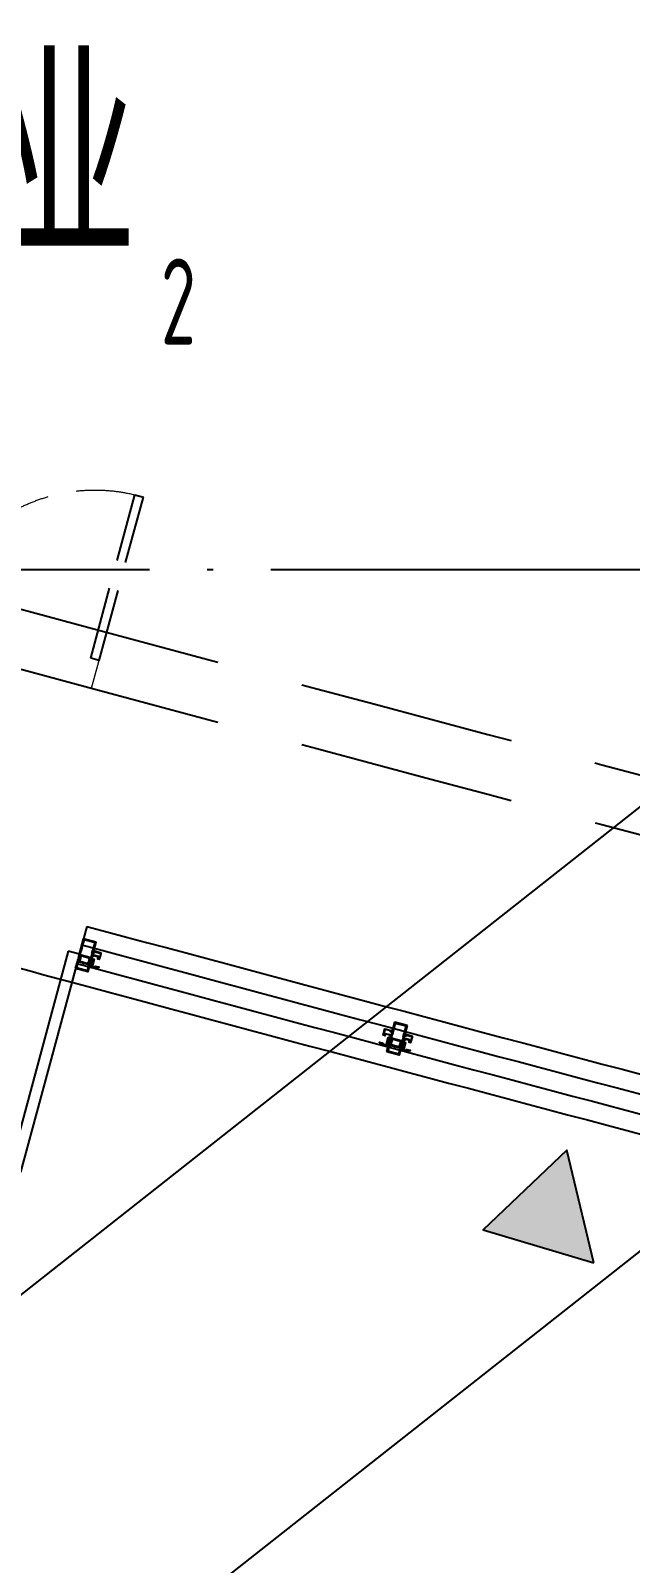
# Model space of a CAD drawing. Header units: inches. Extents: x 0 to 1813292486, y 0 to 3473589894.
# Drawn here: x 600458913 to 600460988, y 3473217081 to 3473222381 of the extents above; entities that cross this region are included whole.
import ezdxf

# ---------------------------------------------------------------- set-up
doc = ezdxf.new("R2010")
doc.units = ezdxf.units.IN
doc.header["$LTSCALE"] = 1000
doc.header["$MEASUREMENT"] = 0
doc.linetypes.add('AX-MALL-GIRD-200$0$DOTE', pattern=[2.42, 2, -0.2, 0.02, -0.2])
doc.linetypes.add('AX-MALL-WALL-P02-QT$0$DASH', pattern=[0.35, 0.25, -0.1])
for name, color, linetype in [('A-Anno-Note', 241, 'Continuous'), ('AX-MALL-DIM-P02$0$A-Detl-Thin', 131, 'Continuous'), ('AX-MALL-GIRD-200$0$A-Grid', 222, 'AX-MALL-GIRD-200$0$DOTE'), ('AX-MALL-P02-200$0$A-Anno-Note', 241, 'Continuous'), ('AX-MALL-WALL-P02$0$A-Anno-Note', 241, 'Continuous'), ('AX-MALL-WALL-P02-QT$0$A-Anno-Dims', 3, 'Continuous'), ('AX-MALL-WALL-P02-QT$0$A-Anno-Note', 241, 'Continuous'), ('AX-MALL-WALL-P02-QT$0$A-Curt', 151, 'Continuous'), ('AX-MALL-WALL-P02-QT$0$A-Detl-Fine', 152, 'Continuous'), ('AX-MALL-WALL-P02-QT$0$A-Detl-Patt', 8, 'Continuous'), ('AX-MALL-WALL-P02-QT$0$A-Detl-Thin', 131, 'Continuous'), ('AX-MALL-WALL-P02-QT$0$A-Hdrl', 31, 'Continuous'), ('AX-MALL-WALL-P02-QT$0$A-Wind', 4, 'Continuous'), ('AX-MALL-WALL-P02-QT$0$GASKET', 2, 'Continuous'), ('AX-MALL-WALL-P02-QT$0$STSF', 2, 'Continuous'), ('AX-MALL-WORD-P02$0$A-Anno-Note', 241, 'Continuous'), ('AX-MALL-WORD-P02$0$A-Spac-Iden', 231, 'Continuous'), ('AX-MALL-ZTKD-P02$0$A-Anno-Note', 241, 'Continuous')]:
    doc.layers.add(name, color=color, linetype=linetype)
doc.layers.add('AX-MALL-WALL-P02-QT$0$AM_SUPPR', color=6, linetype='Continuous', lineweight=30)
doc.layers.add('AX-MALL-WALL-P02-QT$0$M-AUX-TO-ARCH', color=1, linetype='Continuous', plot=False)
doc.styles.add('AX-MALL-WORD-P02$0$_TCH_SPACE', font='gbenor.shx', dxfattribs={"bigfont": 'gbcbig.shx'})
doc.styles.add('AX-MALL-WORD-P02$0$STANDARD', font='gbenor.shx', dxfattribs={"bigfont": 'gbcbig.shx'})

# ---------------------------------------------------------------- blocks, each defined once
blk = doc.blocks.new('AX-MALL-WORD-P02')
at = {"layer": 'AX-MALL-WORD-P02$0$A-Anno-Note', "style": 'AX-MALL-WORD-P02$0$STANDARD'}
blk.add_text('销售商业', height=675.18, rotation=339.5682, dxfattribs=at).set_placement((600271625.6, 3473123588.8))
at = {"layer": 'AX-MALL-WORD-P02$0$A-Spac-Iden', "style": 'AX-MALL-WORD-P02$0$_TCH_SPACE', "width": 0.7}
blk.add_text('2', height=297.5, rotation=339.5682, dxfattribs=at).set_placement((600273421.9, 3473122600.1))
blk = doc.blocks.new('AX-MALL-GIRD-200')
at = {"layer": 'AX-MALL-GIRD-200$0$A-Grid'}
blk.add_line((600221348.7, 3473141169.5), (600579244.7, 3473007842.7), dxfattribs=at)
blk = doc.blocks.new('AX-MALL-WALL-P02-QT$0$tj')
at = {"layer": 'AX-MALL-WALL-P02-QT$0$A-Detl-Patt'}
h = blk.add_hatch(dxfattribs=at)
h.set_pattern_fill('STEEL', color=256, scale=100, angle=50.4318)
h.set_pattern_definition([(75, (-14278.2, 156289.83), (-153.340725, 41.08752), []), (75, (-14317.88, 156358.57), (-153.340725, 41.08752), [])])
edge = h.paths.add_edge_path()
edge.add_line((88101.3, 47666.6), (87883.9, 47459.8))
edge.add_line((87883.9, 47459.8), (91571.5, 43584.6))
edge.add_arc((262949.4, 558937.7), 543101.4, 251.605736, 260.028867)
edge.add_arc((172180.8, -2862.1), 27100, 64.71287, 96.9316, ccw=False)
edge.add_arc((262949, 558936.3), 543100, 261.615511, 271.725148)
edge.add_line((279299, 16082.5), (279299, 16382.7))
edge.add_arc((262949, 558936.3), 542800, 261.620204, 271.726101, ccw=False)
edge.add_arc((172180.8, -2862.1), 27400, 64.80632, 96.83816)
edge.add_arc((262949.4, 558937.7), 542801.4, 251.613639, 260.024173, ccw=False)
edge.add_line((91737.3, 43845.7), (88101.3, 47666.6))
at = {"layer": 'AX-MALL-WALL-P02-QT$0$A-Detl-Fine'}
blk.add_arc((262949.4, 558937.7), 543901.4, 251.503546, 255.290454, dxfattribs=at)
at = {"layer": 'AX-MALL-WALL-P02-QT$0$A-Detl-Patt'}
blk.add_lwpolyline([(88103, 47737.3), (87813.2, 47461.6), (91543.9, 43541.1, 0.036779), (168908.9, 23989.2, -0.141654), (183742.1, 21592.7, 0.044166), (279349, 16034), (279349, 16434.2, -0.044144), (183859, 21979.8, 0.140545), (168919.8, 24393.5, -0.036705), (91764.9, 43889.2), (88103, 47737.3)], format="xyb", dxfattribs=at)
blk.add_lwpolyline([(88101.3, 47666.6), (87883.9, 47459.8), (91571.5, 43584.6, 0.036769), (168910.3, 24039.8, -0.141514), (183756.7, 21641.1, 0.04414), (279299, 16082.5), (279299, 16382.7, -0.044124), (183844.5, 21931.4, 0.140683), (168918.5, 24342.9, -0.036714), (91737.3, 43845.7)], format="xyb", close=True, dxfattribs=at)
at = {"layer": 'AX-MALL-WALL-P02-QT$0$A-Detl-Patt', "linetype": 'AX-MALL-WALL-P02-QT$0$DASH'}
blk.add_arc((262949.4, 558937.7), 543701.4, 251.503421, 255.290454, dxfattribs=at)
at = {"layer": 'AX-MALL-WALL-P02-QT$0$A-Detl-Thin'}
blk.add_arc((262949.4, 558937.7), 543301.4, 251.503162, 255.290454, dxfattribs=at)
at = {"layer": 'AX-MALL-WALL-P02-QT$0$A-Hdrl', "ltscale": 6}
for radius, start in [(543501.4, 251.503287), (543601.4, 251.503354)]:
    blk.add_arc((262949.4, 558937.7), radius, start, 255.290454, dxfattribs=at)
blk = doc.blocks.new('AX-MALL-WALL-P02-QT$0$1')
at = {"layer": 'AX-MALL-WALL-P02-QT$0$A-Detl-Patt', "linetype": 'AX-MALL-WALL-P02-QT$0$DASH', "extrusion": (0, 0, -1)}
for p, q in [((108521.7, -109072.2), (108772.2, -108543.5)), ((108548.8, -109085), (108799.3, -108556.4)), ((108799.3, -108556.4), (108772.2, -108543.5)), ((109579.1, -109573.1), (109829.5, -109044.4)), ((109606.2, -109585.9), (109856.6, -109057.2)), ((109829.5, -109044.4), (109856.6, -109057.2)), ((108521.7, -109072.2), (108548.8, -109085)), ((109606.2, -109585.9), (109579.1, -109573.1))]:
    blk.add_line(p, q, dxfattribs=at)
at = {"layer": 'AX-MALL-WALL-P02-QT$0$A-Detl-Patt', "linetype": 'AX-MALL-WALL-P02-QT$0$DASH', "lineweight": 13, "extrusion": (0, 0, -1)}
blk.add_lwpolyline([(-108799.2, -108556.5, 0.406722), (-109064, -109329.1, 0.406722), (-109829.4, -109044.6)], format="xyb", dxfattribs=at)
at = {"layer": 'AX-MALL-WALL-P02-QT$0$A-Detl-Patt', "linetype": 'AX-MALL-WALL-P02-QT$0$DASH', "lineweight": 13}
blk.add_lwpolyline([(108478.9, -109162.6), (109563.4, -109676.3), (109649, -109495.5), (108564.5, -108981.8)], close=True, dxfattribs=at)
blk = doc.blocks.new('AX-MALL-WALL-P02-QT$0$xf')
at = {"layer": 'AX-MALL-WALL-P02-QT$0$A-Detl-Thin'}
h = blk.add_hatch(color=6, dxfattribs=at)
h.dxf.hatch_style = 1
h.paths.add_polyline_path([(97742.5, -73448.9), (97915.7, -73348.9), (97742.5, -73248.9)])
at = {"layer": 'AX-MALL-WALL-P02-QT$0$A-Detl-Thin', "color": 6}
blk.add_lwpolyline([(97742.5, -73448.9), (97915.7, -73348.9), (97742.5, -73248.9), (97742.5, -73448.9)], dxfattribs=at)
blk = doc.blocks.new('AX-MALL-WALL-P02-QT$0$A$C0A607B9E')
at = {"linetype": 'Continuous'}
h = blk.add_hatch(dxfattribs=at)
h.set_pattern_fill('ANSI37', color=1)
h.set_pattern_definition([(45, (-14339043.6352, -8955566.6047), (-1.12253201513, 1.12253201513), []), (135, (-14339043.6352, -8955566.6047), (-1.12253201513, -1.12253201513), [])])
edge = h.paths.add_edge_path()
edge.add_arc((-0.9, 1.2), 0.3, 90, 158.929)
edge.add_arc((-10.5, 4.9), 10, 296.683, 338.929, ccw=False)
edge.add_arc((-5.9, -4.3), 0.3, 116.683, 276.6693)
edge.add_arc((-6.9, 4.3), 9, 276.6693, 314.4305)
edge.add_arc((-0.4, -2.3), 0.3, 15.9653, 134.4305, ccw=False)
edge.add_line((-0.1, -2.2), (0.3, -3.7))
edge.add_arc((0.7, -3.6), 0.4, 195.9653, 344.0347)
edge.add_line((1.1, -3.7), (1.5, -2.2))
edge.add_arc((1.8, -2.3), 0.3, 15.9653, 164.0347, ccw=False)
edge.add_line((2.1, -2.2), (2.5, -3.7))
edge.add_arc((2.9, -3.6), 0.4, 195.9653, 344.0347)
edge.add_line((3.3, -3.7), (3.7, -2.2))
edge.add_arc((4, -2.3), 0.3, 15.9653, 164.0347, ccw=False)
edge.add_line((4.3, -2.2), (4.7, -3.7))
edge.add_arc((5.1, -3.6), 0.4, 195.9653, 344.0347)
edge.add_line((5.5, -3.7), (5.9, -2.2))
edge.add_arc((6.2, -2.3), 0.3, 15.9653, 164.0347, ccw=False)
edge.add_line((6.5, -2.2), (6.9, -3.7))
edge.add_arc((7.3, -3.6), 0.4, 195.9653, 360)
edge.add_line((7.7, -3.6), (7.7, -0.3))
edge.add_arc((7.4, -0.3), 0.3, 0, 90)
edge.add_line((7.4, 0), (0, 0))
edge.add_line((0, 0), (0, 1.5))
edge.add_line((0, 1.5), (-0.9, 1.5))
at = {"color": 1, "linetype": 'Continuous'}
blk.add_lwpolyline([(-0.9, 1.5, 0.310169), (-1.2, 1.3, -0.18645), (-6, -4, 0.838998), (-5.9, -4.6, 0.166272), (-0.6, -2.1, -0.568456), (-0.1, -2.2), (0.3, -3.7, 0.754029), (1.1, -3.7), (1.5, -2.2, -0.754029), (2.1, -2.2), (2.5, -3.7, 0.754029), (3.3, -3.7), (3.7, -2.2, -0.754029), (4.3, -2.2), (4.7, -3.7, 0.754029), (5.5, -3.7), (5.9, -2.2, -0.754029), (6.5, -2.2), (6.9, -3.7, 0.869553), (7.7, -3.6), (7.7, -0.3, 0.414214), (7.4, 0), (0, 0), (0, 1.5)], format="xyb", close=True, dxfattribs=at)
blk = doc.blocks.new('AX-MALL-WALL-P02-QT$0$尺寸分格点')
at = {"ltscale": 10}
h = blk.add_hatch(color=1, dxfattribs=at)
h.dxf.hatch_style = 1
edge = h.paths.add_edge_path()
edge.add_line((0, -1.5), (0, 0))
edge.add_line((0, 0), (-1.5, 0))
edge.add_arc((0, 0), 1.5, 180, 270)
edge = h.paths.add_edge_path()
edge.add_line((0, 1.5), (0, 0))
edge.add_line((0, 0), (1.5, 0))
edge.add_arc((0, 0), 1.5, 0, 90)
for p, q in [((-2.5, 0), (2.5, 0)), ((0, -2.5), (0, 2.5))]:
    blk.add_line(p, q)
blk.add_circle((0, 0), 1.5)
blk = doc.blocks.new('AX-MALL-WALL-P02-QT$0$定位点')
blk.add_blockref('AX-MALL-WALL-P02-QT$0$尺寸分格点', (0, 0))
blk = doc.blocks.new('AX-MALL-WALL-P02-QT$0$A$C40565891')
h = blk.add_hatch()
h.set_pattern_fill('NET', color=6, scale=0.5, angle=315)
h.set_pattern_definition([(225, (-8954763.8857, -14331520.9494), (-1.12253201513, 1.12253201513), []), (135, (-8954763.8857, -14331520.9494), (1.12253201513, 1.12253201513), [])])
edge = h.paths.add_edge_path()
edge.add_line((-2.9, -1), (-17.1, -1))
edge.add_arc((-17.1, -2), 1, 90, 120)
edge.add_line((-17.6, -1.1), (-19.3, -2.1))
edge.add_line((-19.3, -2.1), (-19.6, -2.1))
edge.add_arc((-19.6, -1.7), 0.4, 180, 270, ccw=False)
edge.add_line((-20, -1.7), (-20, 1.7))
edge.add_arc((-19.6, 1.7), 0.4, 90, 180, ccw=False)
edge.add_line((-19.6, 2.1), (-19.3, 2.1))
edge.add_line((-19.3, 2.1), (-17.6, 1.1))
edge.add_arc((-17.1, 2), 1, 240, 270)
edge.add_line((-17.1, 1), (-2.9, 1))
edge.add_arc((-2.9, 2), 1, 270, 300)
edge.add_line((-2.4, 1.1), (-0.7, 2.1))
edge.add_line((-0.7, 2.1), (-0.4, 2.1))
edge.add_arc((-0.4, 1.7), 0.4, 0, 90, ccw=False)
edge.add_line((0, 1.7), (0, -1.7))
edge.add_arc((-0.4, -1.7), 0.4, 270, 360, ccw=False)
edge.add_line((-0.4, -2.1), (-0.7, -2.1))
edge.add_line((-0.7, -2.1), (-2.4, -1.1))
edge.add_arc((-2.9, -2), 1, 60, 90)
at = {"layer": 'AX-MALL-WALL-P02-QT$0$STSF', "lineweight": 40}
blk.add_lwpolyline([(-2.9, -1), (-17.1, -1, 0.131652), (-17.6, -1.1), (-19.3, -2.1), (-19.6, -2.1, -0.414214), (-20, -1.7), (-20, 1.7, -0.414214), (-19.6, 2.1), (-19.3, 2.1), (-17.6, 1.1, 0.131652), (-17.1, 1), (-2.9, 1, 0.131652), (-2.4, 1.1), (-0.7, 2.1), (-0.4, 2.1, -0.414214), (0, 1.7), (0, -1.7, -0.414214), (-0.4, -2.1), (-0.7, -2.1), (-2.4, -1.1, 0.131652)], format="xyb", close=True, dxfattribs=at)
blk = doc.blocks.new('AX-MALL-WALL-P02-QT$0$A$C5DA96DE0')
at = {"layer": 'AX-MALL-WALL-P02-QT$0$AM_SUPPR', "color": 3}
for points in [[(-22, 105.2), (-22, 46.6, -0.414214), (-21.7, 46.3), (-21.7, 45.3, -0.414214), (-21.9, 45.1), (-22.1, 45.1, 0.315299), (-22.3, 45), (-22.9, 43.4, 0.548619), (-22.7, 43.1), (-20, 43.3, 0.176327), (-19.8, 43.4), (-19.5, 43.8, 0.57735), (-19.5, 44.1), (-19.7, 44.1, -0.310745), (-19.9, 44.3), (-20.2, 46.2), (-20.2, 46.3, -0.664495), (-19.4, 46.7, 0.196262), (-19.2, 46.6), (-15.8, 46.6, -0.414214), (-15.5, 46.3), (-15.5, 46), (-16.5, 44.3, 0.57968), (-16.4, 44.1), (-15.1, 44.1, 0.266079), (-14.2, 44.6), (-13.3, 46.1, -0.266079), (-12.5, 46.6), (-12.5, 46.6), (12.5, 46.6, -0.266079), (13.3, 46.1), (14.2, 44.6, 0.266079), (15.1, 44.1), (16.4, 44.1, 0.57968), (16.5, 44.3), (15.5, 46), (15.5, 46.3, -0.414214), (15.8, 46.6), (19.2, 46.6, 0.196262), (19.4, 46.7, -0.664495), (20.2, 46.3), (20.2, 46.2), (19.9, 44.3, -0.310745), (19.7, 44.1), (19.5, 44.1, 0.57735), (19.5, 43.8), (19.8, 43.4, 0.176327), (20, 43.3), (22.7, 43.1, 0.548619), (22.9, 43.4), (22.3, 45, 0.315299), (22.1, 45.1), (21.9, 45.1, -0.414214), (21.7, 45.3), (21.7, 46.3, -0.414214), (22, 46.6), (22, 73.9)], [(-12.5, 26.6), (-12.5, 26.6, -0.266079), (-13.3, 27.1), (-14.2, 28.6, 0.266079), (-15.1, 29.1), (-16.4, 29.1, 0.57968), (-16.5, 28.9), (-15.5, 27.2), (-15.5, 26.9, -0.414214), (-15.8, 26.6), (-19.2, 26.6, 0.196262), (-19.4, 26.5, -0.664495), (-20.2, 26.9), (-20.2, 27), (-19.9, 28.9, -0.310745), (-19.7, 29.1), (-19.5, 29.1, 0.57735), (-19.5, 29.4), (-19.8, 29.8, 0.176327), (-20, 29.9), (-22.7, 30.1, 0.548619), (-22.9, 29.8), (-22.3, 28.2, 0.315299), (-22.1, 28.1), (-21.9, 28.1, -0.414214), (-21.7, 27.9), (-21.7, 26.9, -0.414214), (-22, 26.6), (-22, 0), (22, 0), (22, 18)], [(22, 20), (22, 26.6, -0.414214), (21.7, 26.9), (21.7, 27.9, -0.414214), (21.9, 28.1), (22.1, 28.1, 0.315299), (22.3, 28.2), (22.9, 29.8, 0.548619), (22.7, 30.1), (20, 29.9, 0.176327), (19.8, 29.8), (19.5, 29.4, 0.57735), (19.5, 29.1), (19.7, 29.1, -0.310745), (19.9, 28.9), (20.2, 27), (20.2, 26.9, -0.664495), (19.4, 26.5, 0.196262), (19.2, 26.6), (15.8, 26.6, -0.414214), (15.5, 26.9), (15.5, 27.2), (16.5, 28.9, 0.57968), (16.4, 29.1), (15.1, 29.1, 0.266079), (14.2, 28.6), (13.3, 27.1, -0.266079), (12.5, 26.6), (-12.5, 26.6)]]:
    blk.add_lwpolyline(points, format="xyb", dxfattribs=at)
for points in [[(22, 73.9), (22, 73.9), (22, 105.2), (-22, 105.2)], [(-19.8, 103), (-19.8, 103), (-19.8, 74.7), (-19, 73.7), (-19, 68.7), (-19, 63.7), (-20, 62.7), (-20, 48.8), (20, 48.8), (20, 62.7), (19, 63.7), (19, 68.7), (19, 73.7), (19.8, 74.7), (19.8, 103), (-19.8, 103)], [(-19, 24.4), (-19, 16.6), (-19.8, 15.6), (-19.8, 2.2), (-19.8, 2.2), (19.8, 2.2), (19.8, 15.6), (19, 16.6), (19, 24.4), (-19, 24.4)], [(22, 20), (44, 20), (44, 20.4), (45, 20.1), (45, 20.4), (46, 20.1), (46, 20.4), (47, 20.1), (47, 20.4), (48, 20.1), (48, 20.4), (49, 20.4), (49, 18), (22, 18)]]:
    blk.add_lwpolyline(points, dxfattribs=at)
at = {"color": 6, "ltscale": 10, "xscale": -0.9999999999999999, "rotation": 90}
blk.add_blockref('AX-MALL-WALL-P02-QT$0$A$C40565891', (-17.7, 26.6), dxfattribs=at)
at = {"color": 6, "ltscale": 10, "rotation": 270}
blk.add_blockref('AX-MALL-WALL-P02-QT$0$A$C40565891', (17.7, 26.6), dxfattribs=at)
blk = doc.blocks.new('AX-MALL-WALL-P02-QT$0$A$C3D8E1D5A')
at = {"color": 3, "ltscale": 10}
blk.add_lwpolyline([(-25, -18.8), (-25, -17.5), (-23, -17.5), (-23, -15.5), (-7, -15.5), (-7, -22.5), (-5.3, -22.5, 0.414214), (-5, -22.2), (-5, -21.8, 0.414), (-5.3, -21.5), (-5.7, -21.5, -0.483847), (-6, -21.1), (-5.7, -19.9), (-1.3, -19.9), (-1, -21.1, -0.47418), (-1.3, -21.5), (-1.7, -21.5, 0.414), (-2, -21.8), (-2, -22.2, 0.414214), (-1.7, -22.5), (0, -22.5), (0, 0), (-22.9, 0), (-22.9, -1), (-22.4, -1), (-22.4, -3, -0.414214), (-22.9, -3.5), (-25, -3.5), (-25.5, -2.9, 0.498868), (-25.9, -2.9), (-27.4, -5, 0.819287), (-27, -5.5), (-25.5, -4.5), (-22.9, -4.5, 0.414214), (-21.4, -3), (-21.4, -1), (-3.2, -1, -0.414209), (-1, -3.2), (-1, -18.5), (-6, -18.5), (-6, -14.5), (-24, -14.5), (-24, -16.5), (-25, -16.5), (-27.2, -16.5, 0.658242), (-27.6, -17.3), (-25.9, -19.1, 0.682714), (-25, -18.8)], format="xyb", dxfattribs=at)
blk = doc.blocks.new('AX-MALL-WALL-P02-QT$0$A$C3EB17898')
at = {"color": 6}
for p, q in [((22, 23), (31.3, 1)), ((31.3, 23), (22, 1))]:
    blk.add_line(p, q, dxfattribs=at)
blk.add_lwpolyline([(22, 23), (31.3, 23), (31.3, 1), (22, 1)], close=True, dxfattribs=at)
at = {"color": 6, "ltscale": 10}
for name, p in [('AX-MALL-WALL-P02-QT$0$A$C5DA96DE0', (0, -23.7)), ('AX-MALL-WALL-P02-QT$0$A$C3D8E1D5A', (49.9, 50.2))]:
    blk.add_blockref(name, p, dxfattribs=at)
at = {"color": 6, "ltscale": 10, "rotation": 180}
blk.add_blockref('AX-MALL-WALL-P02-QT$0$A$C0A607B9E', (49, -3.3), dxfattribs=at)
at = {"layer": 'AX-MALL-WALL-P02-QT$0$GASKET', "extrusion": (0, 0, -1), "zscale": -1, "rotation": 270}
blk.add_blockref('AX-MALL-WALL-P02-QT$0$定位点', (0, 0), dxfattribs=at)
blk = doc.blocks.new('AX-MALL-WALL-P02-QT$0$A$C448B1DB9')
at = {"layer": 'AX-MALL-WALL-P02-QT$0$AM_SUPPR', "color": 3}
for points in [[(-12.5, 46.6), (12.5, 46.6, -0.266079), (13.3, 46.1), (14.2, 44.6, 0.266079), (15.1, 44.1), (16.4, 44.1, 0.57968), (16.5, 44.3), (15.5, 46), (15.5, 46.3, -0.414214), (15.8, 46.6), (19.2, 46.6, 0.196262), (19.4, 46.7, -0.664495), (20.2, 46.3), (20.2, 46.2), (19.9, 44.3, -0.310745), (19.7, 44.1), (19.5, 44.1, 0.57735), (19.5, 43.8), (19.8, 43.4, 0.176327), (20, 43.3), (22.7, 43.1, 0.548619), (22.9, 43.4), (22.3, 45, 0.315299), (22.1, 45.1), (21.9, 45.1, -0.414214), (21.7, 45.3), (21.7, 46.3, -0.414214), (22, 46.6), (22, 52.4), (27, 52.4), (27, 55.1), (25.9, 56.3, 0.668179), (25, 55.9), (25, 54.4), (22, 54.4), (22, 72.4), (25, 72.4), (25, 70.9, 0.668179), (25.9, 70.5), (27, 71.7), (27, 73.9), (22, 73.9), (22, 105.2), (-22, 105.2), (-22, 73.9), (-27, 73.9), (-27, 71.7), (-25.9, 70.5, 0.668179), (-25, 70.9), (-25, 72.4), (-22, 72.4), (-22, 54.4), (-25, 54.4), (-25, 55.9, 0.668179), (-25.9, 56.3), (-27, 55.1), (-27, 52.4), (-22, 52.4), (-22, 46.6, -0.414214), (-21.7, 46.3), (-21.7, 45.3, -0.414214), (-21.9, 45.1), (-22.1, 45.1, 0.315299), (-22.3, 45), (-22.9, 43.4, 0.548619), (-22.7, 43.1), (-20, 43.3, 0.176327), (-19.8, 43.4), (-19.5, 43.8, 0.57735), (-19.5, 44.1), (-19.7, 44.1, -0.310745), (-19.9, 44.3), (-20.2, 46.2), (-20.2, 46.3, -0.664495), (-19.4, 46.7, 0.196262), (-19.2, 46.6), (-15.8, 46.6, -0.414214), (-15.5, 46.3), (-15.5, 46), (-16.5, 44.3, 0.57968), (-16.4, 44.1), (-15.1, 44.1, 0.266079), (-14.2, 44.6), (-13.3, 46.1, -0.266079), (-12.5, 46.6), (-12.5, 46.6)], [(-12.5, 26.6), (-12.5, 26.6, -0.266079), (-13.3, 27.1), (-14.2, 28.6, 0.266079), (-15.1, 29.1), (-16.4, 29.1, 0.57968), (-16.5, 28.9), (-15.5, 27.2), (-15.5, 26.9, -0.414214), (-15.8, 26.6), (-19.2, 26.6, 0.196262), (-19.4, 26.5, -0.664495), (-20.2, 26.9), (-20.2, 27), (-19.9, 28.9, -0.310745), (-19.7, 29.1), (-19.5, 29.1, 0.57735), (-19.5, 29.4), (-19.8, 29.8, 0.176327), (-20, 29.9), (-22.7, 30.1, 0.548619), (-22.9, 29.8), (-22.3, 28.2, 0.315299), (-22.1, 28.1), (-21.9, 28.1, -0.414214), (-21.7, 27.9), (-21.7, 26.9, -0.414214), (-22, 26.6), (-22, 20), (-44, 20), (-44, 20.4), (-45, 20.1), (-45, 20.4), (-46, 20.1), (-46, 20.4), (-47, 20.1), (-47, 20.4), (-48, 20.1), (-48, 20.4), (-49, 20.4), (-49, 18), (-22, 18), (-22, 0), (22, 0), (22, 18), (49, 18), (49, 20.4), (48, 20.4), (48, 20.1), (47, 20.4), (47, 20.1), (46, 20.4), (46, 20.1), (45, 20.4), (45, 20.1), (44, 20.4), (44, 20), (22, 20), (22, 26.6, -0.414214), (21.7, 26.9), (21.7, 27.9, -0.414214), (21.9, 28.1), (22.1, 28.1, 0.315299), (22.3, 28.2), (22.9, 29.8, 0.548619), (22.7, 30.1), (20, 29.9, 0.176327), (19.8, 29.8), (19.5, 29.4, 0.57735), (19.5, 29.1), (19.7, 29.1, -0.310745), (19.9, 28.9), (20.2, 27), (20.2, 26.9, -0.664495), (19.4, 26.5, 0.196262), (19.2, 26.6), (15.8, 26.6, -0.414214), (15.5, 26.9), (15.5, 27.2), (16.5, 28.9, 0.57968), (16.4, 29.1), (15.1, 29.1, 0.266079), (14.2, 28.6), (13.3, 27.1, -0.266079), (12.5, 26.6), (-12.5, 26.6)]]:
    blk.add_lwpolyline(points, format="xyb", dxfattribs=at)
for points in [[(-19.8, 103), (-19.8, 103), (-19.8, 74.7), (-19, 73.7), (-19, 68.7), (-19, 63.7), (-20, 62.7), (-20, 48.8), (20, 48.8), (20, 62.7), (19, 63.7), (19, 68.7), (19, 73.7), (19.8, 74.7), (19.8, 103), (-19.8, 103)], [(-19, 24.4), (-19, 16.6), (-19.8, 15.6), (-19.8, 2.2), (-19.8, 2.2), (19.8, 2.2), (19.8, 15.6), (19, 16.6), (19, 24.4), (-19, 24.4)]]:
    blk.add_lwpolyline(points, dxfattribs=at)
at = {"color": 6, "ltscale": 10, "xscale": -1, "rotation": 90}
blk.add_blockref('AX-MALL-WALL-P02-QT$0$A$C40565891', (-17.7, 26.6), dxfattribs=at)
at = {"color": 6, "ltscale": 10, "rotation": 270}
blk.add_blockref('AX-MALL-WALL-P02-QT$0$A$C40565891', (17.7, 26.6), dxfattribs=at)
blk = doc.blocks.new('AX-MALL-WALL-P02-QT$0$A$C30882225')
at = {"color": 6}
for p, q in [((-22, 23), (-31.3, 1)), ((-31.3, 23), (-22, 1)), ((22, 23), (31.3, 1)), ((31.3, 23), (22, 1))]:
    blk.add_line(p, q, dxfattribs=at)
for points in [[(-22, 23), (-31.3, 23), (-31.3, 1), (-22, 1)], [(22, 23), (31.3, 23), (31.3, 1), (22, 1)]]:
    blk.add_lwpolyline(points, close=True, dxfattribs=at)
at = {"color": 6, "ltscale": 10}
for name, p in [('AX-MALL-WALL-P02-QT$0$A$C448B1DB9', (0, -23.7)), ('AX-MALL-WALL-P02-QT$0$A$C3D8E1D5A', (49.9, 50.2))]:
    blk.add_blockref(name, p, dxfattribs=at)
at = {"color": 6, "ltscale": 10, "xscale": -1, "rotation": 180}
blk.add_blockref('AX-MALL-WALL-P02-QT$0$A$C0A607B9E', (-49, -3.3), dxfattribs=at)
at = {"color": 6, "ltscale": 10, "xscale": -1}
blk.add_blockref('AX-MALL-WALL-P02-QT$0$A$C3D8E1D5A', (-49.9, 50.2), dxfattribs=at)
at = {"color": 6, "ltscale": 10, "rotation": 179.9999999999999}
blk.add_blockref('AX-MALL-WALL-P02-QT$0$A$C0A607B9E', (49, -3.3), dxfattribs=at)
at = {"layer": 'AX-MALL-WALL-P02-QT$0$GASKET', "extrusion": (0, 0, -1), "zscale": -1, "rotation": 270}
blk.add_blockref('AX-MALL-WALL-P02-QT$0$定位点', (0, 0), dxfattribs=at)
blk = doc.blocks.new('AX-MALL-WALL-P02-QT$0$mqst2')
at = {"color": 6, "ltscale": 10}
for name, p, rotation in [('AX-MALL-WALL-P02-QT$0$A$C3EB17898', (245506.3, -28118.1), 344.868616469216), ('AX-MALL-WALL-P02-QT$0$A$C30882225', (246583.3, -28406.4), 345.0739343862969)]:
    blk.add_blockref(name, p, dxfattribs=dict(at, rotation=rotation))
blk = doc.blocks.new('AX-MALL-WALL-P02-QT$0$$DorLib2D$00000002')
for p, q in [((-0.5, 0), (-0.5, 0.4875)), ((-0.475, 0.4875), (-0.5, 0.4875)), ((-0.475, 0), (-0.475, 0.4875)), ((0.475, 0), (0.475, 0.4875)), ((0.475, 0.4875), (0.5, 0.4875)), ((0.5, 0), (0.5, 0.4875)), ((-0.5, 0), (-0.475, 0)), ((0.5, 0), (0.475, 0))]:
    blk.add_line(p, q)
at = {"lineweight": 13}
for centre, start, end in [((-0.4875, 0), 0, 88.5307), ((0.4875, 0), 91.4693, 180)]:
    blk.add_arc(centre, 0.4875, start, end, dxfattribs=at)
blk = doc.blocks.new('AX-MALL-WALL-P02-QT')
at = {"layer": 'AX-MALL-WALL-P02-QT$0$A-Anno-Dims'}
for p, q in [((600259882.7, 3473115856.6), (600279526, 3473122164.6)), ((600261710, 3473115175.9), (600281353.4, 3473121483.8))]:
    blk.add_line(p, q, dxfattribs=at)
at = {"layer": 'AX-MALL-WALL-P02-QT$0$A-Curt'}
blk.add_line((600272480.1, 3473120804.2), (600272363.8, 3473120641.6), dxfattribs=at)
for radius, start in [(511368.7, 234.514772), (511435.4, 234.51476), (511502, 234.514748), (511568.7, 234.514737)]:
    blk.add_arc((600569326.1, 3473537194), radius, start, 234.769218, dxfattribs=at)
at = {"layer": 'AX-MALL-WALL-P02-QT$0$A-Detl-Thin', "linetype": 'AX-MALL-WALL-P02-QT$0$DASH', "ltscale": 3}
for points in [[(600269203.7, 3473124390.6, 0.003029), (600274510.4, 3473120588.7)], [(600269131.3, 3473124196.1, 0.003028), (600274438.1, 3473120394.8)]]:
    blk.add_lwpolyline(points, format="xyb", dxfattribs=at)
at = {"layer": 'AX-MALL-WALL-P02-QT$0$A-Wind'}
blk.add_arc((600569326.1, 3473537194), 511568.7, 234.335536, 234.514737, dxfattribs=at)
at = {"layer": 'AX-MALL-WALL-P02-QT$0$A-Anno-Note', "rotation": 339.5681613092181}
blk.add_blockref('AX-MALL-WALL-P02-QT$0$mqst2', (600052179.3, 3473232742.4), dxfattribs=at)
at = {"layer": 'AX-MALL-WALL-P02-QT$0$A-Detl-Fine', "xscale": 2, "yscale": 2, "zscale": 2, "rotation": 53.0618441467131}
blk.add_blockref('AX-MALL-WALL-P02-QT$0$xf', (600038827.3, 3473051132.6), dxfattribs=at)
at = {"layer": 'AX-MALL-WALL-P02-QT$0$A-Detl-Thin', "rotation": 339.5681613091762}
blk.add_blockref('AX-MALL-WALL-P02-QT$0$tj', (600144118.7, 3473128496.3), dxfattribs=at)
at = {"layer": 'AX-MALL-WALL-P02-QT$0$A-Wind'}
blk.add_blockref('AX-MALL-GIRD-200', (0, 0), dxfattribs=at)
at = {"layer": 'AX-MALL-WALL-P02-QT$0$A-Wind', "xscale": 1600, "yscale": -1600, "zscale": 200, "rotation": 324.4251365354978}
blk.add_blockref('AX-MALL-WALL-P02-QT$0$$DorLib2D$00000002', (600271771.3, 3473121188.3), dxfattribs=at)
at = {"layer": 'AX-MALL-WALL-P02-QT$0$M-AUX-TO-ARCH', "rotation": 349.7554591318534}
blk.add_blockref('AX-MALL-WALL-P02-QT$0$1', (600184471.6, 3473248983.8), dxfattribs=at)
blk = doc.blocks.new('AX-MALL-WALL-P02')
at = {"layer": 'AX-MALL-WALL-P02$0$A-Anno-Note'}
blk.add_blockref('AX-MALL-WORD-P02', (0, 0), dxfattribs=at)
blk.add_blockref('AX-MALL-WALL-P02-QT', (0, 0), dxfattribs=at)
blk = doc.blocks.new('AX-MALL-ZTKD-P02')
at = {"layer": 'AX-MALL-ZTKD-P02$0$A-Anno-Note'}
blk.add_blockref('AX-MALL-GIRD-200', (0, 0), dxfattribs=at)
blk = doc.blocks.new('AX-MALL-DIM-P02')
at = {"layer": 'AX-MALL-DIM-P02$0$A-Detl-Thin'}
blk.add_blockref('AX-MALL-ZTKD-P02', (0, 0), dxfattribs=at)
blk = doc.blocks.new('AX-MALL-P02-200')
at = {"layer": 'AX-MALL-P02-200$0$A-Anno-Note'}
blk.add_blockref('AX-MALL-WALL-P02', (0, 0), dxfattribs=at)
blk.add_blockref('AX-MALL-DIM-P02', (0, 0), dxfattribs=at)

msp = doc.modelspace()

# ---------------------------------------------------------------- block references
at = {"layer": 'A-Anno-Note', "rotation": 20.43183869077545}
msp.add_blockref('AX-MALL-P02-200', (1250392458.5, 9048125.7), dxfattribs=at)

doc.saveas('drawing.dxf')
